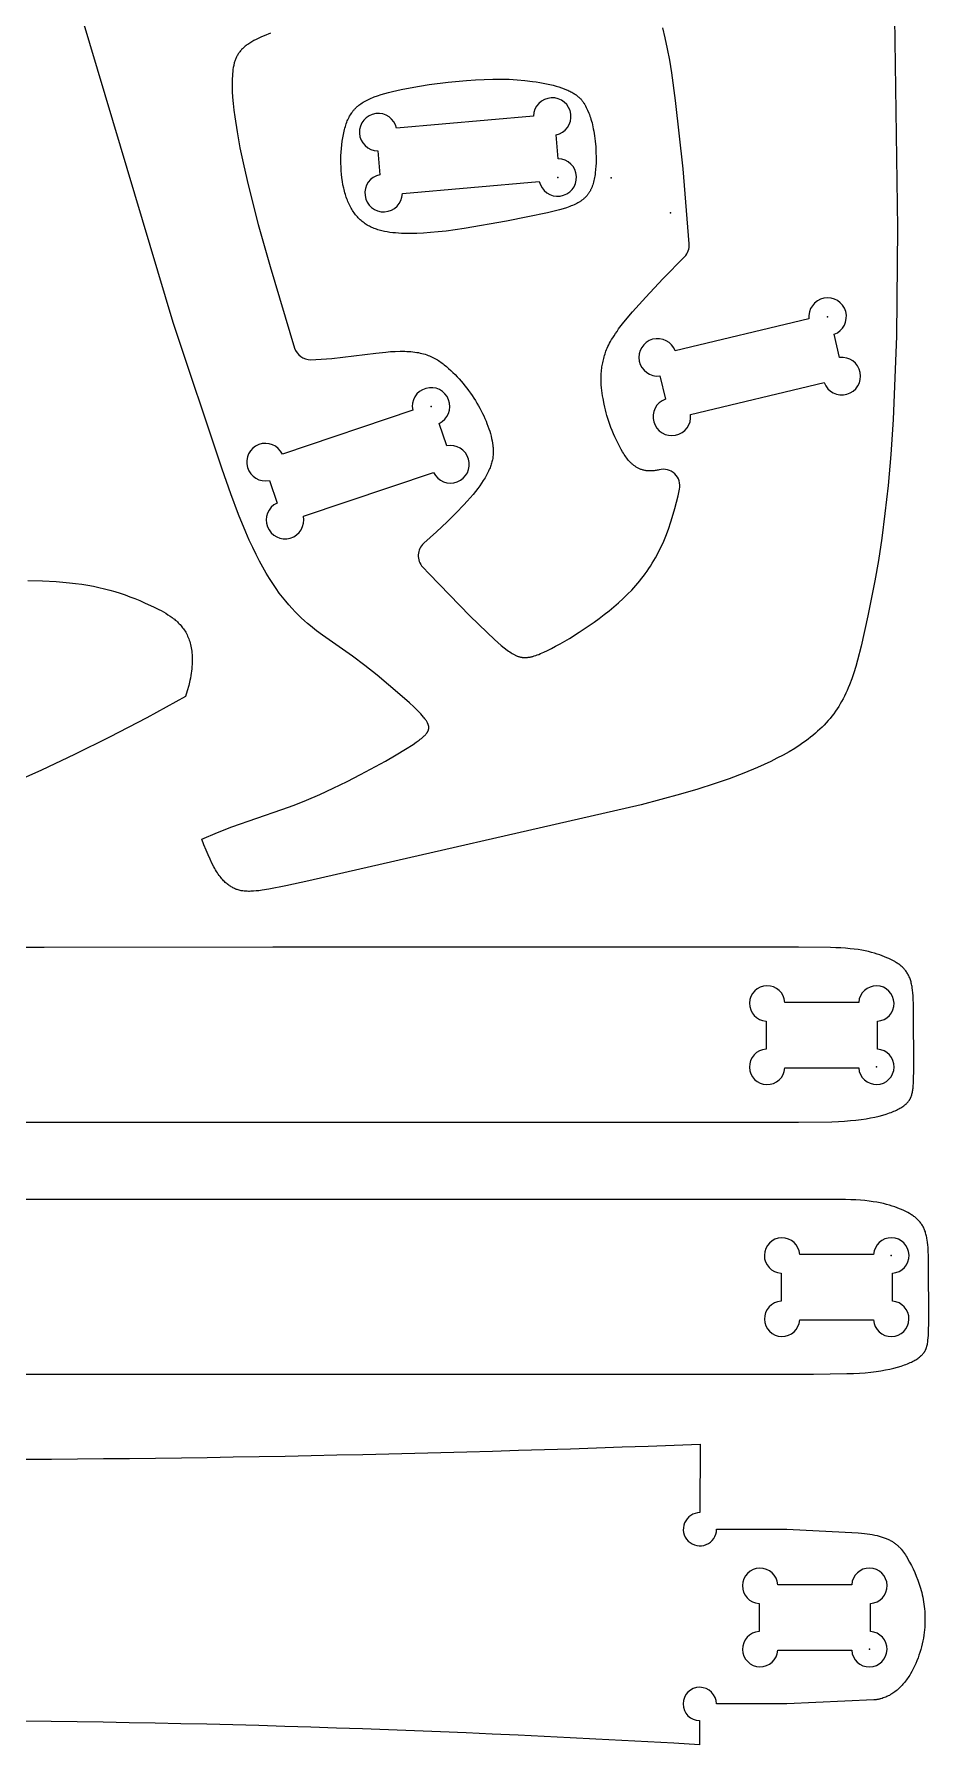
# Model space of a CAD drawing. Extents: x 1.1 to 47.1, y 0.9 to 47.1.
# Drawn here: x 36.73 to 46.97, y 1.17 to 20.75 of the extents above; entities that cross this region are included whole.
import ezdxf

# ---------------------------------------------------------------- set-up
doc = ezdxf.new("R2010")
doc.units = 0
doc.layers.add('DEFAULT', color=7, linetype='CONTINUOUS')
doc.layers.add('LAYER_05', color=7, linetype='CONTINUOUS')

msp = doc.modelspace()

# ---------------------------------------------------------------- linework, layer by layer
at = {"layer": 'DEFAULT'}
for points in [[(46.556, 22.273), (46.61, 18.531), (46.596, 17.29), (46.558, 16.337), (46.531, 15.938), (46.5, 15.581), (46.465, 15.263), (46.428, 14.978), (46.389, 14.723), (46.348, 14.493), (46.269, 14.091), (46.192, 13.742), (46.152, 13.584), (46.13, 13.51), (46.108, 13.437), (46.084, 13.368), (46.058, 13.3), (46.045, 13.268), (46.031, 13.235), (46.016, 13.204), (46.001, 13.173), (45.986, 13.142), (45.969, 13.112), (45.953, 13.083), (45.935, 13.054), (45.917, 13.026), (45.898, 12.998), (45.878, 12.971), (45.858, 12.944), (45.837, 12.917), (45.815, 12.891), (45.792, 12.866), (45.769, 12.841), (45.745, 12.817), (45.72, 12.793), (45.694, 12.769), (45.668, 12.746), (45.641, 12.723), (45.613, 12.701), (45.584, 12.679), (45.555, 12.657), (45.525, 12.636), (45.495, 12.615), (45.432, 12.574), (45.367, 12.535), (45.299, 12.496), (45.229, 12.46), (45.157, 12.424), (45.083, 12.389), (45.007, 12.355), (44.849, 12.29), (44.683, 12.227), (44.509, 12.167), (44.322, 12.107), (44.123, 12.048), (43.675, 11.928), (39.87, 11.058), (39.609, 11.001), (39.414, 10.963), (39.336, 10.95), (39.3, 10.945), (39.267, 10.942), (39.236, 10.939), (39.221, 10.938), (39.207, 10.938), (39.193, 10.937), (39.179, 10.937), (39.166, 10.938), (39.153, 10.938), (39.141, 10.939), (39.129, 10.94), (39.117, 10.942), (39.106, 10.943), (39.095, 10.945), (39.084, 10.948), (39.073, 10.95), (39.063, 10.953), (39.052, 10.957), (39.042, 10.96), (39.032, 10.964), (39.022, 10.969), (39.013, 10.973), (39.003, 10.978), (38.993, 10.984), (38.983, 10.989), (38.974, 10.995), (38.964, 11.002), (38.954, 11.008), (38.945, 11.015), (38.935, 11.023), (38.925, 11.031), (38.915, 11.04), (38.906, 11.049), (38.896, 11.059), (38.886, 11.07), (38.876, 11.081), (38.866, 11.093), (38.856, 11.106), (38.846, 11.119), (38.835, 11.134), (38.825, 11.149), (38.815, 11.165), (38.804, 11.182), (38.794, 11.2), (38.783, 11.219), (38.762, 11.26), (38.74, 11.305), (38.717, 11.355), (38.695, 11.41), (38.671, 11.47), (38.647, 11.536), (38.827, 11.611), (38.991, 11.675), (39.563, 11.874), (39.702, 11.924), (39.845, 11.981), (39.996, 12.046), (40.151, 12.119), (40.308, 12.195), (40.462, 12.274), (40.747, 12.429), (40.871, 12.5), (40.978, 12.565), (41.064, 12.62), (41.1, 12.644), (41.132, 12.667), (41.146, 12.678), (41.159, 12.688), (41.171, 12.698), (41.182, 12.708), (41.192, 12.717), (41.197, 12.721), (41.201, 12.726), (41.205, 12.73), (41.209, 12.735), (41.213, 12.739), (41.216, 12.743), (41.22, 12.747), (41.223, 12.751), (41.225, 12.755), (41.228, 12.759), (41.23, 12.763), (41.233, 12.767), (41.234, 12.769), (41.235, 12.771), (41.236, 12.773), (41.236, 12.775), (41.237, 12.777), (41.238, 12.779), (41.239, 12.781), (41.24, 12.782), (41.24, 12.784), (41.241, 12.786), (41.241, 12.788), (41.242, 12.79), (41.242, 12.792), (41.243, 12.794), (41.243, 12.795), (41.243, 12.797), (41.244, 12.799), (41.244, 12.801), (41.244, 12.803), (41.244, 12.805), (41.245, 12.806), (41.245, 12.808), (41.245, 12.81), (41.245, 12.812), (41.245, 12.814), (41.245, 12.816), (41.244, 12.817), (41.244, 12.819), (41.244, 12.821), (41.244, 12.823), (41.244, 12.825), (41.243, 12.826), (41.243, 12.828), (41.243, 12.83), (41.242, 12.832), (41.242, 12.834), (41.241, 12.837), (41.24, 12.841), (41.238, 12.845), (41.237, 12.849), (41.235, 12.852), (41.234, 12.856), (41.232, 12.86), (41.23, 12.864), (41.228, 12.868), (41.226, 12.872), (41.221, 12.88), (41.216, 12.888), (41.211, 12.896), (41.205, 12.904), (41.199, 12.913), (41.192, 12.922), (41.185, 12.931), (41.17, 12.949), (41.153, 12.968), (41.135, 12.987), (41.115, 13.007), (41.072, 13.049), (41.023, 13.094), (40.913, 13.191), (40.653, 13.41), (40.513, 13.522), (40.371, 13.628), (40.027, 13.868), (39.959, 13.919), (39.89, 13.975), (39.855, 14.004), (39.82, 14.035), (39.785, 14.067), (39.75, 14.101), (39.714, 14.137), (39.679, 14.175), (39.643, 14.215), (39.606, 14.258), (39.57, 14.303), (39.533, 14.352), (39.496, 14.404), (39.459, 14.459), (39.421, 14.517), (39.383, 14.58), (39.345, 14.647), (39.307, 14.718), (39.268, 14.793), (39.23, 14.873), (39.19, 14.958), (39.15, 15.049), (39.067, 15.252), (38.977, 15.489), (38.878, 15.768), (38.32, 17.448), (30.938, 42.156)], [(36.654, 14.495), (36.821, 14.491), (36.98, 14.483), (37.056, 14.477), (37.13, 14.47), (37.202, 14.462), (37.272, 14.453), (37.34, 14.442), (37.405, 14.429), (37.469, 14.416), (37.532, 14.401), (37.592, 14.385), (37.652, 14.368), (37.71, 14.35), (37.768, 14.33), (37.824, 14.31), (37.88, 14.288), (37.935, 14.265), (37.99, 14.241), (38.099, 14.191), (38.153, 14.164), (38.18, 14.15), (38.206, 14.135), (38.233, 14.12), (38.258, 14.104), (38.284, 14.087), (38.296, 14.079), (38.308, 14.07), (38.32, 14.061), (38.332, 14.051), (38.343, 14.042), (38.355, 14.032), (38.366, 14.022), (38.377, 14.011), (38.387, 14.001), (38.398, 13.99), (38.408, 13.978), (38.418, 13.966), (38.427, 13.954), (38.436, 13.942), (38.445, 13.929), (38.454, 13.916), (38.462, 13.902), (38.47, 13.889), (38.477, 13.874), (38.484, 13.859), (38.491, 13.844), (38.497, 13.829), (38.503, 13.812), (38.509, 13.796), (38.513, 13.779), (38.518, 13.761), (38.522, 13.743), (38.526, 13.725), (38.529, 13.706), (38.531, 13.686), (38.533, 13.666), (38.535, 13.645), (38.536, 13.624), (38.537, 13.602), (38.537, 13.58), (38.536, 13.557), (38.535, 13.533), (38.533, 13.509), (38.531, 13.484), (38.528, 13.459), (38.524, 13.433), (38.52, 13.406), (38.515, 13.378), (38.509, 13.35), (38.496, 13.292), (38.48, 13.231), (38.461, 13.166), (38.015, 12.922), (37.591, 12.702), (37.189, 12.503), (36.81, 12.324), (36.454, 12.166)], [(24.459, 8.296), (36.843, 8.296), (39.457, 8.296), (45.477, 8.297), (45.858, 8.301), (45.932, 8.304), (46.003, 8.307), (46.069, 8.313), (46.133, 8.319), (46.192, 8.326), (46.248, 8.335), (46.301, 8.344), (46.35, 8.354), (46.397, 8.365), (46.44, 8.376), (46.48, 8.388), (46.498, 8.395), (46.516, 8.401), (46.534, 8.407), (46.55, 8.414), (46.566, 8.421), (46.582, 8.427), (46.596, 8.434), (46.61, 8.441), (46.623, 8.448), (46.636, 8.455), (46.648, 8.461), (46.659, 8.468), (46.67, 8.475), (46.68, 8.482), (46.689, 8.489), (46.694, 8.493), (46.698, 8.496), (46.702, 8.5), (46.706, 8.504), (46.71, 8.507), (46.714, 8.511), (46.718, 8.515), (46.722, 8.519), (46.725, 8.523), (46.728, 8.526), (46.732, 8.53), (46.735, 8.534), (46.738, 8.538), (46.741, 8.542), (46.744, 8.547), (46.746, 8.551), (46.749, 8.555), (46.751, 8.559), (46.754, 8.564), (46.756, 8.568), (46.758, 8.573), (46.76, 8.577), (46.762, 8.582), (46.764, 8.586), (46.766, 8.591), (46.768, 8.596), (46.77, 8.601), (46.771, 8.606), (46.773, 8.611), (46.774, 8.616), (46.777, 8.627), (46.779, 8.638), (46.781, 8.649), (46.783, 8.66), (46.785, 8.673), (46.787, 8.685), (46.789, 8.711), (46.791, 8.74), (46.792, 8.77), (46.796, 8.91), (46.793, 9.57), (46.791, 9.643), (46.789, 9.711), (46.787, 9.743), (46.784, 9.775), (46.781, 9.805), (46.777, 9.833), (46.775, 9.847), (46.772, 9.861), (46.769, 9.874), (46.766, 9.887), (46.763, 9.9), (46.76, 9.912), (46.756, 9.924), (46.752, 9.935), (46.748, 9.947), (46.743, 9.958), (46.739, 9.968), (46.733, 9.979), (46.728, 9.988), (46.722, 9.998), (46.717, 10.008), (46.71, 10.017), (46.704, 10.026), (46.697, 10.034), (46.69, 10.042), (46.683, 10.051), (46.676, 10.058), (46.668, 10.066), (46.66, 10.074), (46.652, 10.081), (46.643, 10.088), (46.634, 10.095), (46.625, 10.102), (46.616, 10.108), (46.606, 10.115), (46.597, 10.121), (46.586, 10.127), (46.576, 10.133), (46.555, 10.145), (46.532, 10.156), (46.509, 10.167), (46.485, 10.178), (46.459, 10.189), (46.433, 10.199), (46.405, 10.21), (46.376, 10.22), (46.345, 10.229), (46.312, 10.239), (46.277, 10.247), (46.24, 10.255), (46.2, 10.263), (46.158, 10.27), (46.113, 10.276), (46.066, 10.281), (46.015, 10.286), (45.96, 10.289), (45.903, 10.292), (45.841, 10.294), (45.477, 10.297), (39.458, 10.297), (36.843, 10.296), (24.459, 10.296)], [(24.629, 5.412), (37.013, 5.412), (39.628, 5.412), (45.648, 5.412), (46.028, 5.417), (46.103, 5.419), (46.173, 5.423), (46.24, 5.428), (46.303, 5.434), (46.363, 5.442), (46.419, 5.45), (46.472, 5.459), (46.521, 5.47), (46.567, 5.48), (46.61, 5.492), (46.65, 5.504), (46.669, 5.51), (46.687, 5.517), (46.705, 5.523), (46.721, 5.53), (46.737, 5.536), (46.752, 5.543), (46.767, 5.55), (46.781, 5.556), (46.794, 5.563), (46.807, 5.57), (46.818, 5.577), (46.83, 5.584), (46.84, 5.591), (46.85, 5.598), (46.86, 5.605), (46.864, 5.608), (46.869, 5.612), (46.873, 5.616), (46.877, 5.619), (46.881, 5.623), (46.885, 5.627), (46.889, 5.631), (46.892, 5.634), (46.896, 5.638), (46.899, 5.642), (46.902, 5.646), (46.906, 5.65), (46.909, 5.654), (46.912, 5.658), (46.914, 5.662), (46.917, 5.666), (46.92, 5.671), (46.922, 5.675), (46.924, 5.679), (46.927, 5.684), (46.929, 5.688), (46.931, 5.693), (46.933, 5.697), (46.935, 5.702), (46.937, 5.707), (46.939, 5.711), (46.94, 5.716), (46.942, 5.721), (46.943, 5.726), (46.945, 5.732), (46.948, 5.742), (46.95, 5.753), (46.952, 5.764), (46.954, 5.776), (46.956, 5.788), (46.957, 5.801), (46.96, 5.827), (46.962, 5.855), (46.963, 5.885), (46.966, 6.025), (46.963, 6.686), (46.962, 6.758), (46.96, 6.827), (46.958, 6.859), (46.955, 6.89), (46.952, 6.92), (46.948, 6.949), (46.945, 6.963), (46.943, 6.976), (46.94, 6.99), (46.937, 7.003), (46.934, 7.015), (46.93, 7.027), (46.927, 7.039), (46.923, 7.051), (46.919, 7.062), (46.914, 7.073), (46.909, 7.084), (46.904, 7.094), (46.899, 7.104), (46.893, 7.114), (46.887, 7.123), (46.881, 7.132), (46.875, 7.141), (46.868, 7.15), (46.861, 7.158), (46.854, 7.166), (46.846, 7.174), (46.839, 7.182), (46.831, 7.189), (46.822, 7.196), (46.814, 7.204), (46.805, 7.21), (46.796, 7.217), (46.787, 7.224), (46.777, 7.23), (46.767, 7.236), (46.757, 7.243), (46.747, 7.249), (46.725, 7.26), (46.703, 7.272), (46.68, 7.283), (46.655, 7.294), (46.63, 7.304), (46.604, 7.315), (46.576, 7.325), (46.547, 7.335), (46.516, 7.345), (46.483, 7.354), (46.448, 7.363), (46.411, 7.371), (46.371, 7.379), (46.329, 7.385), (46.284, 7.392), (46.236, 7.397), (46.185, 7.401), (46.131, 7.405), (46.073, 7.408), (46.012, 7.409), (45.648, 7.412), (39.629, 7.412), (37.014, 7.412), (24.629, 7.412)]]:
    msp.add_lwpolyline(points, dxfattribs=at)
for points in [[(39.433, 20.759), (39.361, 20.731), (39.329, 20.717), (39.298, 20.703), (39.27, 20.689), (39.243, 20.675), (39.218, 20.661), (39.206, 20.654), (39.194, 20.646), (39.183, 20.639), (39.173, 20.632), (39.163, 20.625), (39.153, 20.617), (39.144, 20.61), (39.134, 20.603), (39.126, 20.595), (39.118, 20.588), (39.11, 20.58), (39.102, 20.572), (39.095, 20.564), (39.088, 20.556), (39.081, 20.548), (39.075, 20.54), (39.069, 20.532), (39.063, 20.523), (39.058, 20.515), (39.053, 20.506), (39.048, 20.497), (39.043, 20.488), (39.039, 20.479), (39.035, 20.47), (39.031, 20.46), (39.028, 20.451), (39.024, 20.441), (39.021, 20.431), (39.018, 20.421), (39.016, 20.41), (39.013, 20.4), (39.011, 20.389), (39.008, 20.378), (39.006, 20.367), (39.003, 20.344), (39, 20.32), (38.998, 20.295), (38.996, 20.269), (38.994, 20.242), (38.993, 20.214), (38.993, 20.185), (38.993, 20.155), (38.995, 20.092), (38.999, 20.026), (39.005, 19.955), (39.013, 19.88), (39.023, 19.802), (39.049, 19.632), (39.083, 19.446), (39.126, 19.243), (39.177, 19.023), (39.293, 18.57), (39.427, 18.088), (39.708, 17.155, 0.332634), (39.893, 17.022), (39.951, 17.024), (40.011, 17.027), (40.134, 17.038), (40.637, 17.099), (40.752, 17.11), (40.806, 17.115), (40.858, 17.118), (40.915, 17.119), (40.942, 17.12), (40.968, 17.119), (40.993, 17.118), (41.017, 17.117), (41.04, 17.115), (41.063, 17.112), (41.085, 17.11), (41.106, 17.106), (41.127, 17.103), (41.147, 17.099), (41.166, 17.094), (41.184, 17.089), (41.202, 17.084), (41.22, 17.078), (41.236, 17.072), (41.253, 17.066), (41.269, 17.059), (41.284, 17.052), (41.299, 17.045), (41.314, 17.037), (41.328, 17.029), (41.342, 17.021), (41.356, 17.012), (41.37, 17.003), (41.383, 16.994), (41.396, 16.984), (41.409, 16.975), (41.421, 16.965), (41.446, 16.944), (41.471, 16.922), (41.496, 16.9), (41.52, 16.877), (41.544, 16.853), (41.568, 16.828), (41.591, 16.803), (41.613, 16.777), (41.636, 16.751), (41.658, 16.724), (41.679, 16.697), (41.7, 16.669), (41.72, 16.641), (41.74, 16.613), (41.759, 16.584), (41.777, 16.555), (41.795, 16.526), (41.812, 16.496), (41.828, 16.467), (41.844, 16.438), (41.859, 16.408), (41.873, 16.379), (41.886, 16.349), (41.899, 16.32), (41.91, 16.291), (41.921, 16.262), (41.931, 16.233), (41.941, 16.205), (41.949, 16.177), (41.956, 16.149), (41.963, 16.122), (41.968, 16.095), (41.973, 16.068), (41.977, 16.042), (41.978, 16.029), (41.979, 16.017), (41.98, 16.004), (41.981, 15.991), (41.981, 15.979), (41.981, 15.966), (41.981, 15.954), (41.98, 15.941), (41.979, 15.929), (41.978, 15.916), (41.976, 15.903), (41.975, 15.891), (41.972, 15.878), (41.97, 15.865), (41.966, 15.852), (41.963, 15.84), (41.959, 15.826), (41.955, 15.813), (41.95, 15.8), (41.945, 15.786), (41.939, 15.773), (41.933, 15.759), (41.927, 15.745), (41.92, 15.73), (41.913, 15.716), (41.905, 15.701), (41.888, 15.671), (41.868, 15.639), (41.849, 15.61), (41.828, 15.579), (41.805, 15.547), (41.779, 15.514), (41.751, 15.479), (41.719, 15.441), (41.685, 15.402), (41.646, 15.36), (41.559, 15.269), (41.454, 15.167), (41.331, 15.051), (41.187, 14.921, 0.422005), (41.174, 14.649), (41.248, 14.57), (41.713, 14.091), (41.911, 13.899), (41.997, 13.82), (42.074, 13.753), (42.108, 13.724), (42.141, 13.699), (42.156, 13.688), (42.171, 13.677), (42.186, 13.668), (42.2, 13.659), (42.214, 13.651), (42.221, 13.647), (42.228, 13.643), (42.234, 13.64), (42.241, 13.637), (42.248, 13.634), (42.254, 13.631), (42.261, 13.629), (42.268, 13.626), (42.274, 13.624), (42.281, 13.622), (42.287, 13.62), (42.294, 13.619), (42.301, 13.617), (42.307, 13.616), (42.314, 13.615), (42.32, 13.614), (42.327, 13.614), (42.334, 13.613), (42.341, 13.613), (42.347, 13.613), (42.354, 13.613), (42.361, 13.613), (42.368, 13.614), (42.375, 13.615), (42.382, 13.616), (42.39, 13.617), (42.397, 13.618), (42.404, 13.619), (42.412, 13.621), (42.419, 13.623), (42.427, 13.625), (42.435, 13.627), (42.451, 13.632), (42.468, 13.637), (42.485, 13.643), (42.503, 13.65), (42.521, 13.658), (42.56, 13.675), (42.603, 13.695), (42.648, 13.718), (42.696, 13.743), (42.746, 13.771), (42.853, 13.833), (42.965, 13.902), (43.08, 13.979), (43.137, 14.02), (43.195, 14.062), (43.252, 14.105), (43.308, 14.149), (43.363, 14.195), (43.417, 14.241), (43.468, 14.289), (43.518, 14.337), (43.567, 14.386), (43.613, 14.437), (43.636, 14.463), (43.658, 14.49), (43.68, 14.517), (43.701, 14.545), (43.722, 14.573), (43.742, 14.602), (43.762, 14.631), (43.782, 14.661), (43.801, 14.692), (43.82, 14.723), (43.839, 14.755), (43.857, 14.788), (43.874, 14.822), (43.891, 14.856), (43.908, 14.892), (43.925, 14.928), (43.941, 14.965), (43.956, 15.003), (43.986, 15.082), (44.015, 15.165), (44.042, 15.253), (44.061, 15.321), (44.079, 15.392), (44.097, 15.465), (44.113, 15.54, 0.557189), (43.88, 15.763), (43.868, 15.76), (43.856, 15.758), (43.845, 15.756), (43.834, 15.754), (43.823, 15.752), (43.812, 15.751), (43.802, 15.75), (43.791, 15.749), (43.781, 15.749), (43.771, 15.749), (43.761, 15.749), (43.752, 15.75), (43.742, 15.751), (43.733, 15.752), (43.724, 15.753), (43.715, 15.755), (43.706, 15.757), (43.697, 15.759), (43.689, 15.761), (43.68, 15.764), (43.672, 15.767), (43.664, 15.77), (43.656, 15.773), (43.648, 15.777), (43.641, 15.78), (43.633, 15.784), (43.626, 15.788), (43.619, 15.793), (43.612, 15.797), (43.605, 15.802), (43.598, 15.807), (43.591, 15.812), (43.585, 15.817), (43.578, 15.822), (43.572, 15.828), (43.566, 15.833), (43.559, 15.839), (43.553, 15.845), (43.548, 15.851), (43.542, 15.857), (43.536, 15.863), (43.531, 15.87), (43.52, 15.883), (43.509, 15.896), (43.499, 15.91), (43.49, 15.924), (43.48, 15.938), (43.471, 15.952), (43.462, 15.967), (43.445, 15.996), (43.43, 16.025), (43.41, 16.064), (43.391, 16.101), (43.373, 16.138), (43.357, 16.175), (43.342, 16.211), (43.328, 16.246), (43.315, 16.281), (43.303, 16.315), (43.292, 16.349), (43.282, 16.382), (43.273, 16.416), (43.265, 16.448), (43.257, 16.481), (43.25, 16.513), (43.238, 16.577), (43.233, 16.608), (43.228, 16.64), (43.224, 16.671), (43.221, 16.702), (43.218, 16.734), (43.217, 16.765), (43.216, 16.796), (43.216, 16.828), (43.218, 16.859), (43.22, 16.891), (43.222, 16.907), (43.224, 16.923), (43.226, 16.939), (43.228, 16.956), (43.231, 16.972), (43.234, 16.988), (43.238, 17.005), (43.242, 17.021), (43.246, 17.038), (43.25, 17.054), (43.255, 17.071), (43.261, 17.088), (43.266, 17.105), (43.272, 17.121), (43.279, 17.138), (43.286, 17.156), (43.294, 17.174), (43.303, 17.192), (43.313, 17.212), (43.323, 17.232), (43.336, 17.253), (43.349, 17.274), (43.364, 17.297), (43.38, 17.322), (43.398, 17.347), (43.417, 17.374), (43.461, 17.432), (43.514, 17.497), (43.575, 17.569), (43.727, 17.738), (43.923, 17.947), (44.171, 18.201, 0.214776), (44.225, 18.347), (44.154, 19.209), (44.069, 19.991), (44.024, 20.307), (44.001, 20.449), (43.976, 20.581), (43.951, 20.705), (43.924, 20.821)], [(25.349, 4.636, 0.020088), (44.349, 4.611), (44.347, 3.826, 2.416438), (44.537, 3.636), (45.343, 3.636), (46.16, 3.596), (46.195, 3.593), (46.229, 3.589), (46.261, 3.585), (46.291, 3.581), (46.32, 3.576), (46.348, 3.57), (46.374, 3.564), (46.399, 3.558), (46.423, 3.551), (46.446, 3.543), (46.457, 3.539), (46.467, 3.535), (46.477, 3.531), (46.487, 3.527), (46.497, 3.522), (46.507, 3.518), (46.516, 3.513), (46.525, 3.509), (46.534, 3.504), (46.543, 3.499), (46.551, 3.494), (46.559, 3.488), (46.567, 3.483), (46.575, 3.478), (46.582, 3.472), (46.59, 3.466), (46.597, 3.46), (46.604, 3.455), (46.611, 3.449), (46.617, 3.442), (46.624, 3.436), (46.63, 3.43), (46.637, 3.423), (46.643, 3.417), (46.649, 3.41), (46.655, 3.403), (46.666, 3.389), (46.677, 3.374), (46.688, 3.359), (46.698, 3.344), (46.708, 3.328), (46.718, 3.311), (46.728, 3.294), (46.747, 3.259), (46.767, 3.222), (46.786, 3.183), (46.805, 3.142), (46.823, 3.099), (46.84, 3.055), (46.856, 3.009), (46.864, 2.985), (46.871, 2.961), (46.878, 2.936), (46.885, 2.911), (46.891, 2.886), (46.897, 2.86), (46.902, 2.833), (46.907, 2.807), (46.911, 2.78), (46.915, 2.752), (46.918, 2.724), (46.92, 2.696), (46.922, 2.667), (46.923, 2.638), (46.923, 2.608), (46.923, 2.578), (46.922, 2.548), (46.92, 2.517), (46.917, 2.486), (46.914, 2.454), (46.91, 2.422), (46.904, 2.39), (46.898, 2.358), (46.891, 2.325), (46.883, 2.292), (46.874, 2.26), (46.865, 2.227), (46.854, 2.195), (46.843, 2.163), (46.831, 2.131), (46.818, 2.1), (46.804, 2.069), (46.789, 2.039), (46.773, 2.009), (46.756, 1.98), (46.748, 1.966), (46.739, 1.952), (46.73, 1.939), (46.72, 1.925), (46.711, 1.912), (46.701, 1.899), (46.691, 1.886), (46.681, 1.874), (46.671, 1.862), (46.66, 1.85), (46.649, 1.839), (46.638, 1.827), (46.627, 1.817), (46.615, 1.806), (46.604, 1.796), (46.592, 1.786), (46.579, 1.777), (46.567, 1.768), (46.554, 1.759), (46.542, 1.751), (46.529, 1.743), (46.515, 1.735), (46.502, 1.728), (46.488, 1.722), (46.474, 1.716), (46.46, 1.71), (46.446, 1.705), (46.431, 1.7), (46.416, 1.696), (46.409, 1.694), (46.401, 1.692), (46.393, 1.69), (46.386, 1.689), (46.378, 1.687), (46.37, 1.686), (46.363, 1.685), (46.355, 1.684), (46.347, 1.683), (46.339, 1.682), (45.343, 1.636), (44.535, 1.636, 2.411993), (44.344, 1.446), (44.344, 1.169, 0.029534), (25.344, 1.169)]]:
    msp.add_lwpolyline(points, format="xyb", dxfattribs=at)
msp.add_lwpolyline([(42.256, 20.227), (42.345, 20.219), (42.431, 20.208), (42.473, 20.202), (42.514, 20.195), (42.554, 20.188), (42.592, 20.18), (42.63, 20.172), (42.666, 20.163), (42.7, 20.153), (42.733, 20.144), (42.764, 20.134), (42.794, 20.123), (42.821, 20.112), (42.834, 20.106), (42.847, 20.101), (42.859, 20.095), (42.871, 20.089), (42.882, 20.083), (42.892, 20.077), (42.903, 20.071), (42.912, 20.065), (42.922, 20.059), (42.931, 20.053), (42.939, 20.046), (42.947, 20.04), (42.955, 20.033), (42.963, 20.027), (42.97, 20.02), (42.976, 20.013), (42.983, 20.007), (42.989, 20), (42.995, 19.993), (43.001, 19.986), (43.006, 19.979), (43.011, 19.971), (43.016, 19.964), (43.021, 19.957), (43.026, 19.949), (43.03, 19.942), (43.034, 19.934), (43.038, 19.927), (43.046, 19.911), (43.054, 19.895), (43.061, 19.879), (43.075, 19.846), (43.082, 19.829), (43.088, 19.811), (43.094, 19.793), (43.1, 19.774), (43.106, 19.754), (43.112, 19.733), (43.117, 19.711), (43.122, 19.688), (43.127, 19.664), (43.132, 19.639), (43.136, 19.612), (43.14, 19.584), (43.148, 19.524), (43.154, 19.457), (43.156, 19.422), (43.157, 19.385), (43.158, 19.348), (43.159, 19.311), (43.158, 19.273), (43.156, 19.236), (43.153, 19.198), (43.149, 19.161), (43.147, 19.143), (43.144, 19.125), (43.141, 19.108), (43.138, 19.09), (43.134, 19.073), (43.13, 19.056), (43.125, 19.04), (43.12, 19.024), (43.115, 19.009), (43.112, 19.001), (43.109, 18.994), (43.106, 18.986), (43.103, 18.979), (43.099, 18.972), (43.096, 18.965), (43.093, 18.958), (43.089, 18.951), (43.085, 18.945), (43.081, 18.938), (43.077, 18.932), (43.073, 18.926), (43.069, 18.92), (43.065, 18.914), (43.06, 18.908), (43.056, 18.903), (43.051, 18.897), (43.046, 18.892), (43.041, 18.886), (43.036, 18.881), (43.031, 18.876), (43.026, 18.871), (43.02, 18.866), (43.014, 18.861), (43.009, 18.856), (43.003, 18.852), (42.997, 18.847), (42.991, 18.843), (42.985, 18.838), (42.978, 18.834), (42.972, 18.83), (42.965, 18.826), (42.951, 18.818), (42.937, 18.81), (42.922, 18.803), (42.906, 18.795), (42.89, 18.788), (42.874, 18.782), (42.857, 18.775), (42.839, 18.769), (42.82, 18.762), (42.782, 18.75), (42.74, 18.738), (42.696, 18.727), (42.601, 18.704), (42.379, 18.656), (42.133, 18.607), (41.647, 18.524), (41.442, 18.495), (41.35, 18.485), (41.265, 18.477), (41.184, 18.471), (41.108, 18.467), (41.035, 18.466), (40.965, 18.467), (40.931, 18.468), (40.897, 18.47), (40.864, 18.473), (40.831, 18.476), (40.799, 18.48), (40.767, 18.485), (40.736, 18.491), (40.721, 18.495), (40.705, 18.498), (40.691, 18.502), (40.676, 18.506), (40.661, 18.51), (40.647, 18.515), (40.633, 18.52), (40.619, 18.525), (40.605, 18.531), (40.592, 18.537), (40.578, 18.543), (40.565, 18.55), (40.552, 18.556), (40.54, 18.564), (40.527, 18.571), (40.515, 18.579), (40.503, 18.588), (40.492, 18.596), (40.48, 18.605), (40.469, 18.615), (40.458, 18.625), (40.447, 18.635), (40.437, 18.646), (40.427, 18.657), (40.417, 18.668), (40.407, 18.68), (40.398, 18.692), (40.389, 18.705), (40.38, 18.717), (40.371, 18.731), (40.363, 18.744), (40.355, 18.758), (40.347, 18.772), (40.34, 18.787), (40.333, 18.802), (40.325, 18.817), (40.319, 18.833), (40.312, 18.848), (40.306, 18.865), (40.3, 18.881), (40.294, 18.898), (40.289, 18.915), (40.284, 18.933), (40.279, 18.951), (40.275, 18.969), (40.27, 18.987), (40.262, 19.025), (40.256, 19.064), (40.25, 19.104), (40.246, 19.145), (40.242, 19.186), (40.24, 19.228), (40.239, 19.271), (40.238, 19.314), (40.239, 19.357), (40.241, 19.399), (40.244, 19.441), (40.248, 19.483), (40.253, 19.523), (40.259, 19.563), (40.267, 19.601), (40.275, 19.639), (40.279, 19.656), (40.284, 19.674), (40.289, 19.691), (40.294, 19.708), (40.3, 19.724), (40.305, 19.74), (40.311, 19.755), (40.318, 19.769), (40.324, 19.784), (40.331, 19.798), (40.338, 19.811), (40.346, 19.824), (40.354, 19.837), (40.362, 19.849), (40.366, 19.855), (40.371, 19.861), (40.375, 19.866), (40.38, 19.872), (40.384, 19.878), (40.389, 19.883), (40.394, 19.889), (40.399, 19.894), (40.404, 19.899), (40.409, 19.905), (40.414, 19.91), (40.42, 19.915), (40.425, 19.92), (40.431, 19.925), (40.442, 19.934), (40.454, 19.943), (40.467, 19.952), (40.48, 19.961), (40.493, 19.97), (40.507, 19.978), (40.522, 19.986), (40.537, 19.994), (40.552, 20.002), (40.568, 20.009), (40.585, 20.016), (40.602, 20.023), (40.62, 20.03), (40.658, 20.044), (40.697, 20.057), (40.74, 20.07), (40.784, 20.082), (40.83, 20.094), (40.928, 20.116), (41.031, 20.136), (41.138, 20.154), (41.247, 20.171), (41.465, 20.199), (41.677, 20.219), (41.779, 20.226), (41.878, 20.231), (41.976, 20.234), (42.072, 20.234), (42.165, 20.232)], close=True, dxfattribs=at)
for points in [[(40.875, 19.671, 2.065038), (40.659, 19.412), (40.683, 19.14, 2.065038), (40.942, 18.924), (42.509, 19.064, 2.065038), (42.725, 19.323), (42.701, 19.595, 2.065038), (42.442, 19.811)], [(45.77, 16.76, 2.065038), (45.946, 17.047), (45.883, 17.313, 2.065038), (45.595, 17.489), (44.065, 17.123, 2.065038), (43.889, 16.836), (43.952, 16.571, 2.065038), (44.24, 16.394)], [(41.299, 15.733, 2.065038), (41.449, 16.035), (41.362, 16.294, 2.065038), (41.06, 16.444), (39.569, 15.942, 2.065038), (39.419, 15.64), (39.507, 15.381, 2.065038), (39.809, 15.231)], [(46.165, 9.666), (45.319, 9.666, 2.2179), (45.104, 9.452), (45.104, 9.131, 2.2179), (45.319, 8.916), (46.165, 8.916, 2.2179), (46.379, 9.131), (46.379, 9.452, 2.2179)], [(46.335, 6.782), (45.489, 6.782, 2.2179), (45.275, 6.567), (45.275, 6.246, 2.2179), (45.489, 6.032), (46.335, 6.032, 2.2179), (46.55, 6.246), (46.55, 6.567, 2.2179)], [(46.084, 3.001), (45.238, 3.001, 2.2179), (45.024, 2.786), (45.024, 2.465, 2.2179), (45.238, 2.251), (46.084, 2.251, 2.2179), (46.299, 2.465), (46.299, 2.786, 2.2179)]]:
    msp.add_lwpolyline(points, format="xyb", close=True, dxfattribs=at)
at = {"layer": 'LAYER_05'}
for p in [(42.719, 19.108), (43.331, 19.103), (44.009, 18.703), (45.809, 17.515), (41.271, 16.488), (46.367, 8.929), (46.537, 6.769), (46.286, 2.263)]:
    msp.add_point(p, dxfattribs=at)

doc.saveas('drawing.dxf')
